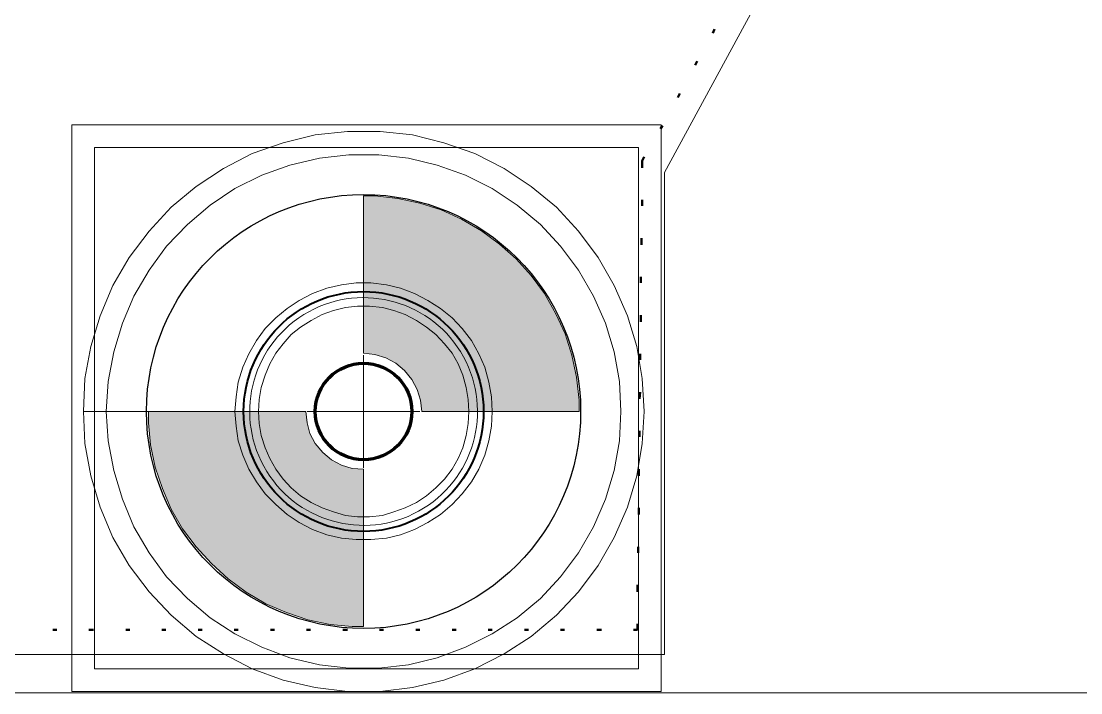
# Model space of a CAD drawing. Header units: millimetres. Extents: x 62.1 to 137.4, y 80.8 to 158.7.
# Drawn here: x 105.05 to 121.53, y 80.76 to 91.22 of the extents above; entities that cross this region are included whole.
import ezdxf

# ---------------------------------------------------------------- set-up
doc = ezdxf.new("R2010")
doc.units = ezdxf.units.MM
doc.header["$MEASUREMENT"] = 0
doc.layers.add('レイヤー 1', color=7, linetype='Continuous', lineweight=0)
picture_1 = doc.add_image_def('image1.png', size_in_pixel=(26, 25))
picture_2 = doc.add_image_def('image3.png', size_in_pixel=(24, 23))
picture_3 = doc.add_image_def('image5.png', size_in_pixel=(24, 23))
picture_4 = doc.add_image_def('image7.png', size_in_pixel=(26, 25))
picture_5 = doc.add_image_def('image9.png', size_in_pixel=(24, 23))

msp = doc.modelspace()

# ---------------------------------------------------------------- hatches: boundary and pattern name
at = {"layer": 'レイヤー 1'}
for points in [[(111.281, 85.143), (111.26, 85.32), (111.208, 85.487), (111.124, 85.643), (111.01, 85.779), (110.874, 85.894), (110.718, 85.977), (110.551, 86.029), (110.374, 86.05), (110.374, 88.5), (110.551, 88.5), (110.905, 88.458), (111.249, 88.385), (111.583, 88.281), (111.896, 88.135), (112.208, 87.957), (112.49, 87.749), (112.75, 87.52), (112.98, 87.259), (113.188, 86.978), (113.365, 86.665), (113.511, 86.352), (113.615, 86.019), (113.688, 85.675), (113.73, 85.32), (113.73, 85.143)], [(109.477, 85.143), (109.498, 84.966), (109.54, 84.799), (109.623, 84.643), (109.738, 84.507), (109.873, 84.393), (110.03, 84.309), (110.196, 84.257), (110.374, 84.247), (110.374, 81.797), (110.196, 81.797), (109.852, 81.828), (109.508, 81.901), (109.175, 82.016), (108.852, 82.151), (108.549, 82.329), (108.268, 82.537), (108.007, 82.777), (107.768, 83.037), (107.559, 83.319), (107.382, 83.621), (107.246, 83.944), (107.132, 84.278), (107.059, 84.622), (107.028, 84.966), (107.028, 85.143)]]:
    msp.add_hatch(color=253, dxfattribs=at).paths.add_polyline_path(points)

# ---------------------------------------------------------------- linework, layer by layer
at = {"layer": 'レイヤー 1', "color": 7, "lineweight": 9}
for p, q in [((137.215, 129.695), (115.054, 88.864)), ((115.054, 88.864), (115.054, 81.359)), ((115.054, 81.359), (62.789, 81.359))]:
    msp.add_line(p, q, dxfattribs=at)
at = {"layer": 'レイヤー 1', "color": 140, "lineweight": 50}
for p, q in [((115.836, 91.095), (115.805, 91.033)), ((115.565, 90.595), (115.533, 90.532)), ((115.294, 90.094), (115.262, 90.032)), ((115.023, 89.594), (114.991, 89.542)), ((114.741, 89.104), (114.71, 89.042)), ((114.71, 89.042), (114.71, 88.937)), ((114.71, 88.437), (114.71, 88.343)), ((114.7, 87.843), (114.7, 87.739)), ((114.689, 87.238), (114.689, 87.144)), ((114.689, 86.644), (114.689, 86.54)), ((114.679, 86.039), (114.679, 85.946)), ((114.679, 85.445), (114.668, 85.341)), ((114.668, 84.841), (114.668, 84.747)), ((114.658, 84.247), (114.658, 84.142)), ((114.658, 83.642), (114.658, 83.538)), ((114.647, 83.037), (114.647, 82.944)), ((114.637, 82.443), (114.637, 82.339)), ((114.637, 81.839), (114.637, 81.745)), ((105.6, 81.745), (105.537, 81.745)), ((106.173, 81.745), (106.1, 81.745)), ((106.736, 81.745), (106.673, 81.745)), ((107.299, 81.745), (107.236, 81.745)), ((107.861, 81.745), (107.799, 81.745)), ((108.424, 81.745), (108.362, 81.745)), ((108.987, 81.745), (108.925, 81.745)), ((109.55, 81.745), (109.488, 81.745)), ((110.123, 81.745), (110.051, 81.745)), ((110.686, 81.745), (110.624, 81.745)), ((111.249, 81.745), (111.187, 81.745)), ((111.812, 81.745), (111.75, 81.745)), ((112.375, 81.745), (112.312, 81.745)), ((112.938, 81.745), (112.875, 81.745)), ((113.501, 81.745), (113.438, 81.745)), ((114.074, 81.745), (114.001, 81.745)), ((114.637, 81.745), (114.574, 81.745))]:
    msp.add_line(p, q, dxfattribs=at)
at = {"layer": 'レイヤー 1', "color": 62, "lineweight": 0}
for p, q in [((110.374, 84.267), (110.374, 86.019)), ((109.498, 85.143), (111.249, 85.143))]:
    msp.add_line(p, q, dxfattribs=at)
at = {"layer": 'レイヤー 1'}
for points in [[(62.424, 158.663), (137.424, 158.663), (137.424, 80.765), (62.424, 80.765)], [(111.281, 85.143), (111.26, 85.32), (111.208, 85.487), (111.124, 85.643), (111.01, 85.779), (110.874, 85.894), (110.718, 85.977), (110.551, 86.029), (110.374, 86.05), (110.374, 88.5), (110.551, 88.5), (110.905, 88.458), (111.249, 88.385), (111.583, 88.281), (111.896, 88.135), (112.208, 87.957), (112.49, 87.749), (112.75, 87.52), (112.98, 87.259), (113.188, 86.978), (113.365, 86.665), (113.511, 86.352), (113.615, 86.019), (113.688, 85.675), (113.73, 85.32), (113.73, 85.143)], [(109.477, 85.143), (109.498, 84.966), (109.54, 84.799), (109.623, 84.643), (109.738, 84.507), (109.873, 84.393), (110.03, 84.309), (110.196, 84.257), (110.374, 84.247), (110.374, 81.797), (110.196, 81.797), (109.852, 81.828), (109.508, 81.901), (109.175, 82.016), (108.852, 82.151), (108.549, 82.329), (108.268, 82.537), (108.007, 82.777), (107.768, 83.037), (107.559, 83.319), (107.382, 83.621), (107.246, 83.944), (107.132, 84.278), (107.059, 84.622), (107.028, 84.966), (107.028, 85.143)]]:
    msp.add_lwpolyline(points, close=True, dxfattribs=at)
at = {"layer": 'レイヤー 1', "color": 140, "lineweight": 0}
for points in [[(106.016, 85.143), (106.037, 85.654), (106.131, 86.154), (106.277, 86.634), (106.475, 87.103), (106.725, 87.541), (107.038, 87.947), (107.382, 88.322), (107.768, 88.645), (108.195, 88.927), (108.643, 89.156), (109.123, 89.323), (109.623, 89.448), (110.123, 89.5), (110.634, 89.5), (111.135, 89.448), (111.625, 89.323), (112.104, 89.156), (112.563, 88.927), (112.98, 88.645), (113.376, 88.322), (113.72, 87.947), (114.022, 87.541), (114.272, 87.103), (114.481, 86.634), (114.627, 86.154), (114.71, 85.654), (114.741, 85.143), (114.71, 84.643), (114.627, 84.142), (114.481, 83.652), (114.272, 83.183), (114.022, 82.746), (113.72, 82.339), (113.376, 81.974), (112.98, 81.641), (112.563, 81.37), (112.104, 81.14), (111.625, 80.963), (111.135, 80.848), (110.634, 80.786), (110.123, 80.786), (109.623, 80.848), (109.123, 80.963), (108.643, 81.14), (108.195, 81.37), (107.768, 81.641), (107.382, 81.974), (107.038, 82.339), (106.725, 82.746), (106.475, 83.183), (106.277, 83.652), (106.131, 84.142), (106.037, 84.643), (106.016, 85.143), (108.737, 85.143), (108.748, 85.331), (108.779, 85.518), (108.841, 85.706), (108.914, 85.883), (109.008, 86.05), (109.123, 86.196), (109.248, 86.342), (109.394, 86.456), (109.561, 86.561), (109.727, 86.654), (109.905, 86.717), (110.092, 86.759), (110.28, 86.78), (110.467, 86.78), (110.666, 86.759), (110.843, 86.717), (111.02, 86.654), (111.197, 86.561), (111.354, 86.456), (111.499, 86.342), (111.635, 86.196), (111.75, 86.05), (111.843, 85.883), (111.916, 85.706), (111.969, 85.518), (112, 85.331), (112.01, 85.143), (112, 84.955), (111.969, 84.768), (111.916, 84.58), (111.843, 84.413), (111.75, 84.247), (111.635, 84.09), (111.499, 83.955), (111.354, 83.83), (111.197, 83.725), (111.02, 83.642), (110.843, 83.579), (110.666, 83.527), (110.467, 83.506), (110.28, 83.506), (110.092, 83.527), (109.905, 83.579), (109.727, 83.642), (109.561, 83.725), (109.394, 83.83), (109.248, 83.955), (109.123, 84.09), (109.008, 84.247), (108.914, 84.413), (108.841, 84.58), (108.779, 84.768), (108.748, 84.955), (108.737, 85.143)], [(106.371, 85.143), (106.402, 85.612), (106.486, 86.071), (106.621, 86.519), (106.798, 86.936), (107.038, 87.342), (107.309, 87.718), (107.632, 88.051), (107.987, 88.354), (108.372, 88.614), (108.789, 88.823), (109.227, 88.979), (109.686, 89.083), (110.144, 89.135), (110.613, 89.135), (111.072, 89.083), (111.52, 88.979), (111.958, 88.823), (112.375, 88.614), (112.761, 88.354), (113.126, 88.051), (113.438, 87.718), (113.72, 87.342), (113.949, 86.936), (114.137, 86.519), (114.272, 86.071), (114.356, 85.612), (114.376, 85.143), (114.356, 84.684), (114.272, 84.226), (114.137, 83.777), (113.949, 83.35), (113.72, 82.944), (113.438, 82.568), (113.126, 82.235), (112.761, 81.932), (112.375, 81.682), (111.958, 81.474), (111.52, 81.307), (111.072, 81.203), (110.613, 81.151), (110.144, 81.151), (109.686, 81.203), (109.227, 81.307), (108.789, 81.474), (108.372, 81.682), (107.987, 81.932), (107.632, 82.235), (107.309, 82.568), (107.038, 82.944), (106.798, 83.35), (106.621, 83.777), (106.486, 84.226), (106.402, 84.684), (106.371, 85.143), (108.372, 85.143), (108.393, 85.372), (108.424, 85.602), (108.497, 85.831), (108.591, 86.039), (108.706, 86.248), (108.841, 86.436), (109.008, 86.602), (109.185, 86.748), (109.373, 86.873), (109.581, 86.978), (109.8, 87.061), (110.03, 87.113), (110.259, 87.144), (110.488, 87.144), (110.728, 87.113), (110.947, 87.061), (111.166, 86.978), (111.374, 86.873), (111.572, 86.748), (111.75, 86.602), (111.906, 86.436), (112.052, 86.248), (112.167, 86.039), (112.26, 85.831), (112.323, 85.602), (112.365, 85.372), (112.375, 85.143), (112.365, 84.914), (112.323, 84.684), (112.26, 84.465), (112.167, 84.247), (112.052, 84.049), (111.906, 83.861), (111.75, 83.694), (111.572, 83.538), (111.374, 83.413), (111.166, 83.308), (110.947, 83.225), (110.728, 83.173), (110.488, 83.152), (110.259, 83.152), (110.03, 83.173), (109.8, 83.225), (109.581, 83.308), (109.373, 83.413), (109.185, 83.538), (109.008, 83.694), (108.841, 83.861), (108.706, 84.049), (108.591, 84.247), (108.497, 84.465), (108.424, 84.684), (108.393, 84.914), (108.372, 85.143)]]:
    msp.add_lwpolyline(points, close=True, dxfattribs=at)
at = {"layer": 'レイヤー 1', "color": 12, "lineweight": 0}
for points in [[(106.016, 85.143), (106.037, 85.654), (106.131, 86.154), (106.277, 86.634), (106.475, 87.103), (106.725, 87.541), (107.038, 87.947), (107.382, 88.322), (107.768, 88.645), (108.195, 88.927), (108.643, 89.156), (109.123, 89.323), (109.623, 89.448), (110.123, 89.5), (110.634, 89.5), (111.135, 89.448), (111.625, 89.323), (112.104, 89.156), (112.563, 88.927), (112.98, 88.645), (113.376, 88.322), (113.72, 87.947), (114.022, 87.541), (114.272, 87.103), (114.481, 86.634), (114.627, 86.154), (114.71, 85.654), (114.741, 85.143), (114.71, 84.643), (114.627, 84.142), (114.481, 83.652), (114.272, 83.183), (114.022, 82.746), (113.72, 82.339), (113.376, 81.974), (112.98, 81.641), (112.563, 81.37), (112.104, 81.14), (111.625, 80.963), (111.135, 80.848), (110.634, 80.786), (110.123, 80.786), (109.623, 80.848), (109.123, 80.963), (108.643, 81.14), (108.195, 81.37), (107.768, 81.641), (107.382, 81.974), (107.038, 82.339), (106.725, 82.746), (106.475, 83.183), (106.277, 83.652), (106.131, 84.142), (106.037, 84.643), (106.016, 85.143), (108.737, 85.143), (108.748, 85.331), (108.779, 85.518), (108.841, 85.706), (108.914, 85.883), (109.008, 86.05), (109.123, 86.196), (109.248, 86.342), (109.394, 86.456), (109.561, 86.561), (109.727, 86.654), (109.905, 86.717), (110.092, 86.759), (110.28, 86.78), (110.467, 86.78), (110.666, 86.759), (110.843, 86.717), (111.02, 86.654), (111.197, 86.561), (111.354, 86.456), (111.499, 86.342), (111.635, 86.196), (111.75, 86.05), (111.843, 85.883), (111.916, 85.706), (111.969, 85.518), (112, 85.331), (112.01, 85.143), (112, 84.955), (111.969, 84.768), (111.916, 84.58), (111.843, 84.413), (111.75, 84.247), (111.635, 84.09), (111.499, 83.955), (111.354, 83.83), (111.197, 83.725), (111.02, 83.642), (110.843, 83.579), (110.666, 83.527), (110.467, 83.506), (110.28, 83.506), (110.092, 83.527), (109.905, 83.579), (109.727, 83.642), (109.561, 83.725), (109.394, 83.83), (109.248, 83.955), (109.123, 84.09), (109.008, 84.247), (108.914, 84.413), (108.841, 84.58), (108.779, 84.768), (108.748, 84.955), (108.737, 85.143)], [(106.371, 85.143), (106.402, 85.612), (106.486, 86.071), (106.621, 86.519), (106.798, 86.936), (107.038, 87.342), (107.309, 87.718), (107.632, 88.051), (107.987, 88.354), (108.372, 88.614), (108.789, 88.823), (109.227, 88.979), (109.686, 89.083), (110.144, 89.135), (110.613, 89.135), (111.072, 89.083), (111.52, 88.979), (111.958, 88.823), (112.375, 88.614), (112.761, 88.354), (113.126, 88.051), (113.438, 87.718), (113.72, 87.342), (113.949, 86.936), (114.137, 86.519), (114.272, 86.071), (114.356, 85.612), (114.376, 85.143), (114.356, 84.684), (114.272, 84.226), (114.137, 83.777), (113.949, 83.35), (113.72, 82.944), (113.438, 82.568), (113.126, 82.235), (112.761, 81.932), (112.375, 81.682), (111.958, 81.474), (111.52, 81.307), (111.072, 81.203), (110.613, 81.151), (110.144, 81.151), (109.686, 81.203), (109.227, 81.307), (108.789, 81.474), (108.372, 81.682), (107.987, 81.932), (107.632, 82.235), (107.309, 82.568), (107.038, 82.944), (106.798, 83.35), (106.621, 83.777), (106.486, 84.226), (106.402, 84.684), (106.371, 85.143), (108.372, 85.143), (108.393, 85.372), (108.424, 85.602), (108.497, 85.831), (108.591, 86.039), (108.706, 86.248), (108.841, 86.436), (109.008, 86.602), (109.185, 86.748), (109.373, 86.873), (109.581, 86.978), (109.8, 87.061), (110.03, 87.113), (110.259, 87.144), (110.488, 87.144), (110.728, 87.113), (110.947, 87.061), (111.166, 86.978), (111.374, 86.873), (111.572, 86.748), (111.75, 86.602), (111.906, 86.436), (112.052, 86.248), (112.167, 86.039), (112.26, 85.831), (112.323, 85.602), (112.365, 85.372), (112.375, 85.143), (112.365, 84.914), (112.323, 84.684), (112.26, 84.465), (112.167, 84.247), (112.052, 84.049), (111.906, 83.861), (111.75, 83.694), (111.572, 83.538), (111.374, 83.413), (111.166, 83.308), (110.947, 83.225), (110.728, 83.173), (110.488, 83.152), (110.259, 83.152), (110.03, 83.173), (109.8, 83.225), (109.581, 83.308), (109.373, 83.413), (109.185, 83.538), (109.008, 83.694), (108.841, 83.861), (108.706, 84.049), (108.591, 84.247), (108.497, 84.465), (108.424, 84.684), (108.393, 84.914), (108.372, 85.143)]]:
    msp.add_lwpolyline(points, close=True, dxfattribs=at)
at = {"layer": 'レイヤー 1', "color": 122, "lineweight": 0}
msp.add_lwpolyline([(106.371, 85.143), (106.402, 85.612), (106.486, 86.071), (106.621, 86.519), (106.798, 86.936), (107.038, 87.342), (107.309, 87.718), (107.632, 88.051), (107.987, 88.354), (108.372, 88.614), (108.789, 88.823), (109.227, 88.979), (109.686, 89.083), (110.144, 89.135), (110.613, 89.135), (111.072, 89.083), (111.52, 88.979), (111.958, 88.823), (112.375, 88.614), (112.761, 88.354), (113.126, 88.051), (113.438, 87.718), (113.72, 87.342), (113.949, 86.936), (114.137, 86.519), (114.272, 86.071), (114.356, 85.612), (114.376, 85.143), (114.356, 84.684), (114.272, 84.226), (114.137, 83.777), (113.949, 83.35), (113.72, 82.944), (113.438, 82.568), (113.126, 82.235), (112.761, 81.932), (112.375, 81.682), (111.958, 81.474), (111.52, 81.307), (111.072, 81.203), (110.613, 81.151), (110.144, 81.151), (109.686, 81.203), (109.227, 81.307), (108.789, 81.474), (108.372, 81.682), (107.987, 81.932), (107.632, 82.235), (107.309, 82.568), (107.038, 82.944), (106.798, 83.35), (106.621, 83.777), (106.486, 84.226), (106.402, 84.684), (106.371, 85.143), (108.372, 85.143), (108.393, 85.372), (108.424, 85.602), (108.497, 85.831), (108.591, 86.039), (108.706, 86.248), (108.841, 86.436), (109.008, 86.602), (109.185, 86.748), (109.373, 86.873), (109.581, 86.978), (109.8, 87.061), (110.03, 87.113), (110.259, 87.144), (110.488, 87.144), (110.728, 87.113), (110.947, 87.061), (111.166, 86.978), (111.374, 86.873), (111.572, 86.748), (111.75, 86.602), (111.906, 86.436), (112.052, 86.248), (112.167, 86.039), (112.26, 85.831), (112.323, 85.602), (112.365, 85.372), (112.375, 85.143), (112.365, 84.914), (112.323, 84.684), (112.26, 84.465), (112.167, 84.247), (112.052, 84.049), (111.906, 83.861), (111.75, 83.694), (111.572, 83.538), (111.374, 83.413), (111.166, 83.308), (110.947, 83.225), (110.728, 83.173), (110.488, 83.152), (110.259, 83.152), (110.03, 83.173), (109.8, 83.225), (109.581, 83.308), (109.373, 83.413), (109.185, 83.538), (109.008, 83.694), (108.841, 83.861), (108.706, 84.049), (108.591, 84.247), (108.497, 84.465), (108.424, 84.684), (108.393, 84.914), (108.372, 85.143)], close=True, dxfattribs=at)
at = {"layer": 'レイヤー 1', "color": 253, "lineweight": 0}
for points in [[(111.281, 85.143), (111.26, 85.32), (111.208, 85.487), (111.124, 85.643), (111.01, 85.779), (110.874, 85.894), (110.718, 85.977), (110.551, 86.029), (110.374, 86.05), (110.374, 88.5), (110.551, 88.5), (110.905, 88.458), (111.249, 88.385), (111.583, 88.281), (111.896, 88.135), (112.208, 87.957), (112.49, 87.749), (112.75, 87.52), (112.98, 87.259), (113.188, 86.978), (113.365, 86.665), (113.511, 86.352), (113.615, 86.019), (113.688, 85.675), (113.73, 85.32), (113.73, 85.143)], [(109.477, 85.143), (109.498, 84.966), (109.54, 84.799), (109.623, 84.643), (109.738, 84.507), (109.873, 84.393), (110.03, 84.309), (110.196, 84.257), (110.374, 84.247), (110.374, 81.797), (110.196, 81.797), (109.852, 81.828), (109.508, 81.901), (109.175, 82.016), (108.852, 82.151), (108.549, 82.329), (108.268, 82.537), (108.007, 82.777), (107.768, 83.037), (107.559, 83.319), (107.382, 83.621), (107.246, 83.944), (107.132, 84.278), (107.059, 84.622), (107.028, 84.966), (107.028, 85.143)]]:
    msp.add_lwpolyline(points, close=True, dxfattribs=at)
at = {"layer": 'レイヤー 1', "color": 253, "lineweight": 30}
msp.add_circle((110.374, 85.143), 3.377, dxfattribs=at)
at = {"layer": 'レイヤー 1', "color": 253, "lineweight": 40}
msp.add_circle((110.374, 85.143), 1.866, dxfattribs=at)
at = {"layer": 'レイヤー 1', "color": 253, "lineweight": 90}
msp.add_circle((110.374, 85.143), 0.751, dxfattribs=at)
at = {"layer": 'レイヤー 1', "color": 62, "lineweight": 0}
msp.add_ellipse((110.374, 85.143), major_axis=(1.507, 0.932), ratio=0.999998, dxfattribs=at)
at = {"layer": 'レイヤー 1'}
msp.add_ellipse((110.374, 85.143), major_axis=(1.507, 0.932), ratio=0.999998, dxfattribs=at)
at = {"layer": 'レイヤー 1', "color": 7, "lineweight": 0}
msp.add_ellipse((110.374, 85.143), major_axis=(1.507, 0.932), ratio=0.999998, dxfattribs=at)

# ---------------------------------------------------------------- pictures from other files: only their frames are drawn
at = {"layer": 'レイヤー 1'}
image = msp.add_image(picture_1, insert=(105.833, 80.786), size_in_units=(9.172, 8.819), dxfattribs=at)
image = msp.add_image(picture_4, insert=(105.833, 80.786), size_in_units=(9.172, 8.819), dxfattribs=at)
image = msp.add_image(picture_2, insert=(106.186, 81.139), size_in_units=(8.467, 8.114), dxfattribs=at)
image = msp.add_image(picture_3, insert=(106.186, 81.139), size_in_units=(8.467, 8.114), dxfattribs=at)
image = msp.add_image(picture_5, insert=(106.186, 81.139), size_in_units=(8.467, 8.114), dxfattribs=at)

doc.saveas('drawing.dxf')
